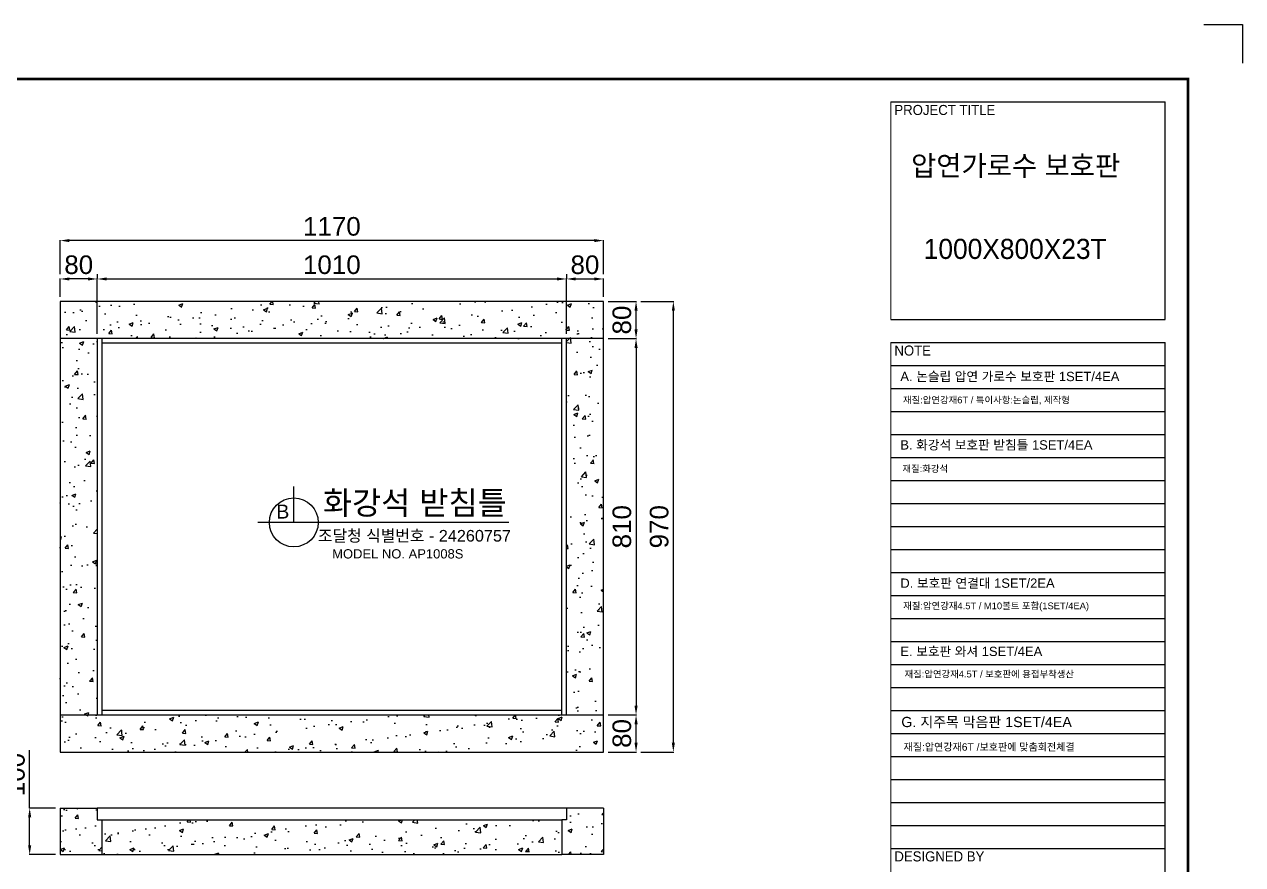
# Model space of a CAD drawing. Header units: millimetres. Extents: x 13624 to 18563, y -5035 to -1543.
# Drawn here: x 15940 to 18563, y -3352 to -1543 of the extents above; entities that cross this region are included whole.
import ezdxf
from ezdxf.enums import TextEntityAlignment as Align

# ---------------------------------------------------------------- set-up
doc = ezdxf.new("R2010")
doc.units = ezdxf.units.MM
for name, color, linetype in [('LAYOUT', 7, 'Continuous'), ('TEXT', 7, 'Continuous'), ('받침틀', 251, 'Continuous')]:
    doc.layers.add(name, color=color, linetype=linetype)
doc.styles.add('H', font='')
doc.styles.get("Standard").update_dxf_attribs({"font": 'arial.ttf'})
doc.styles.get('H').set_extended_font_data('Dotum')
doc.dimstyles.new('ISO-25', dxfattribs={"dimtxt": 40, "dimasz": 20, "dimexe": 1.25, "dimexo": 10, "dimgap": 10, "dimtad": 1, "dimdec": 0, "dimtxsty": 'Standard', "dimcen": 2.5, "dimclrd": 3, "dimclre": 3, "dimclrt": 3, "dimadec": 0, "dimazin": 0, "dimtfac": 1, "dimtdec": 0, "dimtmove": 0, "dimatfit": 3, "dimfxl": 0, "dimarcsym": 0})
pattern_1 = [(50, (4065.98, -5009.945), (91.09233, -7.96954), [9.525, -104.775]), (355, (4065.98, -5009.945), (-17.6217, 95.5284), [7.62, -83.8203]), (100.45144, (4073.575, -5010.61), (73.4706, 87.5589), [8.095, -89.0451]), (46.1842, (4065.98, -4984.54), (135.5395, -21.0212), [14.2875, -157.1625]), (96.6356, (4077.28, -4986.3), (118.7021, 123.713), [12.1425, -133.5678]), (351.1842, (4065.98, -4984.54), (118.702, 123.713), [11.43, -125.7299]), (21, (4078.68, -4990.895), (75.8072, -51.1326), [9.525, -104.775]), (326, (4078.68, -4990.895), (30.901, 92.094), [7.62, -83.82]), (71.45144, (4085, -4995.16), (106.7082, 40.9614), [8.095, -89.045]), (37.5, (4065.984, -5009.945), (1.5443, 42.27752), [0, -82.804, 0, -85.09, 0, -84.1375]), (7.5, (4065.984, -5009.945), (33.40983, 50.09029), [0, -48.514, 0, -80.899, 0, -32.0675]), (327.5, (4037.663, -5009.945), (67.7953, -2.86437), [0, -31.75, 0, -99.06, 0, -131.445]), (317.5, (4024.96, -5009.945), (74.0646, 12.71325), [0, -41.275, 0, -65.786, 0, -93.345])]

# ---------------------------------------------------------------- blocks, each defined once
blk = doc.blocks.new('*D6')
at = {"color": 3, "lineweight": -2, "transparency": 16777216}
for p, q in [((4160.7, -3767.1), (4160.7, -3727.5)), ((4220.7, -3728.7), (4180.7, -3728.7)), ((4240.7, -3847.1), (4240.7, -3727.5))]:
    blk.add_line(p, q, dxfattribs=at)
at = {"color": 3, "transparency": 16777216}
for points in [[(4180.7, -3725.4), (4180.7, -3732), (4160.7, -3728.7)], [(4220.7, -3725.4), (4220.7, -3732), (4240.7, -3728.7)]]:
    blk.add_solid(points, dxfattribs=at)
at = {"layer": 'Defpoints', "color": 0, "transparency": 16777216}
for p in [(4160.7, -3728.7), (4160.7, -3777.1), (4240.7, -3857.1)]:
    blk.add_point(p, dxfattribs=at)
at = {"color": 3, "transparency": 16777216, "insert": (4200.7, -3698.3), "char_height": 40, "attachment_point": 5}
blk.add_mtext('80', dxfattribs=at)
blk = doc.blocks.new('*D7')
at = {"color": 3, "lineweight": -2, "transparency": 16777216}
for p, q in [((4240.7, -3718.7), (4240.7, -3727.5)), ((4260.7, -3728.7), (5230.7, -3728.7)), ((5250.7, -3847.1), (5250.7, -3727.5))]:
    blk.add_line(p, q, dxfattribs=at)
at = {"color": 3, "transparency": 16777216}
for points in [[(4260.7, -3725.4), (4260.7, -3732), (4240.7, -3728.7)], [(5230.7, -3725.4), (5230.7, -3732), (5250.7, -3728.7)]]:
    blk.add_solid(points, dxfattribs=at)
at = {"layer": 'Defpoints', "color": 0, "transparency": 16777216}
for p in [(4240.7, -3728.7), (5250.7, -3728.7), (5250.7, -3857.1)]:
    blk.add_point(p, dxfattribs=at)
at = {"color": 3, "transparency": 16777216, "insert": (4745.7, -3698.3), "char_height": 40, "attachment_point": 5}
blk.add_mtext('1010', dxfattribs=at)
blk = doc.blocks.new('*D8')
at = {"color": 3, "lineweight": -2, "transparency": 16777216}
for p, q in [((5250.7, -3718.7), (5250.7, -3727.5)), ((5270.7, -3728.7), (5310.7, -3728.7)), ((5330.7, -3767.1), (5330.7, -3727.5))]:
    blk.add_line(p, q, dxfattribs=at)
at = {"color": 3, "transparency": 16777216}
for points in [[(5270.7, -3725.4), (5270.7, -3732), (5250.7, -3728.7)], [(5310.7, -3725.4), (5310.7, -3732), (5330.7, -3728.7)]]:
    blk.add_solid(points, dxfattribs=at)
at = {"layer": 'Defpoints', "color": 0, "transparency": 16777216}
for p in [(5250.7, -3728.7), (5330.7, -3728.7), (5330.7, -3777.1)]:
    blk.add_point(p, dxfattribs=at)
at = {"color": 3, "transparency": 16777216, "insert": (5290.7, -3698.3), "char_height": 40, "attachment_point": 5}
blk.add_mtext('80', dxfattribs=at)
blk = doc.blocks.new('*D3')
at = {"color": 3, "lineweight": -2, "transparency": 16777216}
for p, q in [((4160.7, -3718.7), (4160.7, -3644.8)), ((5310.7, -3646.1), (4180.7, -3646.1)), ((5330.7, -3718.7), (5330.7, -3644.8))]:
    blk.add_line(p, q, dxfattribs=at)
at = {"color": 3, "transparency": 16777216}
for points in [[(4180.7, -3642.7), (4180.7, -3649.4), (4160.7, -3646.1)], [(5310.7, -3642.7), (5310.7, -3649.4), (5330.7, -3646.1)]]:
    blk.add_solid(points, dxfattribs=at)
at = {"layer": 'Defpoints', "color": 0, "transparency": 16777216}
for p in [(4160.7, -3646.1), (4160.7, -3728.7), (5330.7, -3728.7)]:
    blk.add_point(p, dxfattribs=at)
at = {"color": 3, "transparency": 16777216, "insert": (4745.7, -3615.7), "char_height": 40, "attachment_point": 5}
blk.add_mtext('1170', dxfattribs=at)
blk = doc.blocks.new('*D9')
at = {"color": 3, "lineweight": -2, "transparency": 16777216}
for p, q in [((5340.7, -3777.1), (5402, -3777.1)), ((5400.7, -3837.1), (5400.7, -3797.1)), ((5340.7, -3857.1), (5402, -3857.1))]:
    blk.add_line(p, q, dxfattribs=at)
at = {"color": 3, "transparency": 16777216}
for points in [[(5397.4, -3797.1), (5404.1, -3797.1), (5400.7, -3777.1)], [(5397.4, -3837.1), (5404.1, -3837.1), (5400.7, -3857.1)]]:
    blk.add_solid(points, dxfattribs=at)
at = {"layer": 'Defpoints', "color": 0, "transparency": 16777216}
for p in [(5330.7, -3777.1), (5400.7, -3777.1), (5330.7, -3857.1)]:
    blk.add_point(p, dxfattribs=at)
at = {"color": 3, "transparency": 16777216, "insert": (5370.3, -3817.1), "char_height": 40, "attachment_point": 5, "rotation": 90}
blk.add_mtext('80', dxfattribs=at)
blk = doc.blocks.new('*D4')
at = {"color": 3, "lineweight": -2, "transparency": 16777216}
for p, q in [((5381.4, -3857.1), (5402, -3857.1)), ((5400.7, -3877.1), (5400.7, -4647.1)), ((5340.7, -4667.1), (5402, -4667.1))]:
    blk.add_line(p, q, dxfattribs=at)
at = {"color": 3, "transparency": 16777216}
for points in [[(5397.4, -3877.1), (5404.1, -3877.1), (5400.7, -3857.1)], [(5397.4, -4647.1), (5404.1, -4647.1), (5400.7, -4667.1)]]:
    blk.add_solid(points, dxfattribs=at)
at = {"layer": 'Defpoints', "color": 0, "transparency": 16777216}
for p in [(5371.4, -3857.1), (5330.7, -4667.1), (5400.7, -4667.1)]:
    blk.add_point(p, dxfattribs=at)
at = {"color": 3, "transparency": 16777216, "insert": (5370.3, -4262.1), "char_height": 40, "attachment_point": 5, "rotation": 90}
blk.add_mtext('810', dxfattribs=at)
blk = doc.blocks.new('*D5')
at = {"color": 3, "lineweight": -2, "transparency": 16777216}
for p, q in [((5390.7, -4667.1), (5399.5, -4667.1)), ((5400.7, -4727.1), (5400.7, -4687.1)), ((5340.7, -4747.1), (5402, -4747.1))]:
    blk.add_line(p, q, dxfattribs=at)
at = {"color": 3, "transparency": 16777216}
for points in [[(5397.4, -4687.1), (5404.1, -4687.1), (5400.7, -4667.1)], [(5397.4, -4727.1), (5404.1, -4727.1), (5400.7, -4747.1)]]:
    blk.add_solid(points, dxfattribs=at)
at = {"layer": 'Defpoints', "color": 0, "transparency": 16777216}
for p in [(5400.7, -4667.1), (5400.7, -4667.1), (5330.7, -4747.1)]:
    blk.add_point(p, dxfattribs=at)
at = {"color": 3, "transparency": 16777216, "insert": (5370.3, -4707.1), "char_height": 40, "attachment_point": 5, "rotation": 90}
blk.add_mtext('80', dxfattribs=at)
blk = doc.blocks.new('*D2')
at = {"color": 3, "lineweight": -2, "transparency": 16777216}
for p, q in [((5410.7, -3777.1), (5482.3, -3777.1)), ((5481, -4727.1), (5481, -3797.1)), ((5410.7, -4747.1), (5482.3, -4747.1))]:
    blk.add_line(p, q, dxfattribs=at)
at = {"color": 3, "transparency": 16777216}
for points in [[(5477.7, -3797.1), (5484.3, -3797.1), (5481, -3777.1)], [(5477.7, -4727.1), (5484.3, -4727.1), (5481, -4747.1)]]:
    blk.add_solid(points, dxfattribs=at)
at = {"layer": 'Defpoints', "color": 0, "transparency": 16777216}
for p in [(5400.7, -3777.1), (5481, -3777.1), (5400.7, -4747.1)]:
    blk.add_point(p, dxfattribs=at)
at = {"color": 3, "transparency": 16777216, "insert": (5450.6, -4262.1), "char_height": 40, "attachment_point": 5, "rotation": 90}
blk.add_mtext('970', dxfattribs=at)
blk = doc.blocks.new('*D28')
at = {"color": 3, "lineweight": -2, "transparency": 16777216}
for p, q in [((15951.3, -3229.9), (15951.3, -3105.4)), ((16007, -3229.9), (15950.1, -3229.9)), ((15951.3, -3309.9), (15951.3, -3249.9)), ((16007, -3329.9), (15950.1, -3329.9))]:
    blk.add_line(p, q, dxfattribs=at)
at = {"color": 3, "transparency": 16777216}
for points in [[(15948, -3249.9), (15954.7, -3249.9), (15951.3, -3229.9)], [(15948, -3309.9), (15954.7, -3309.9), (15951.3, -3329.9)]]:
    blk.add_solid(points, dxfattribs=at)
at = {"layer": 'Defpoints', "color": 0, "transparency": 16777216}
for p in [(15951.3, -3229.9), (16017, -3229.9), (16017, -3329.9)]:
    blk.add_point(p, dxfattribs=at)
at = {"color": 3, "transparency": 16777216, "insert": (15920.9, -3157.7), "char_height": 40, "attachment_point": 5, "rotation": 90}
blk.add_mtext('100', dxfattribs=at)
blk = doc.blocks.new('A$C69E85187')
h = blk.add_hatch()
h.set_pattern_fill('AR-CONC', color=256, scale=0.5)
h.set_pattern_definition([(50, (-7700.66, -1816.18), (91.09233, -7.96954), [9.525, -104.775]), (355, (-7700.66, -1816.18), (-17.6217, 95.5284), [7.62, -83.8203]), (100.4514, (-7693.07, -1816.85), (73.4706, 87.5589), [8.095, -89.0451]), (46.1842, (-7700.66, -1790.78), (135.5395, -21.0212), [14.2875, -157.1625]), (96.6356, (-7689.36, -1792.53), (118.702, 123.713), [12.1425, -133.5678]), (351.1842, (-7700.66, -1790.78), (118.702, 123.713), [11.43, -125.7299]), (21, (-7687.96, -1797.13), (75.8072, -51.1326), [9.525, -104.775]), (326, (-7687.96, -1797.13), (30.901, 92.094), [7.62, -83.82]), (71.4514, (-7681.64, -1801.39), (106.7082, 40.9614), [8.095, -89.045]), (37.5, (-7700.66, -1816.183), (1.5443, 42.27752), [0, -82.804, 0, -85.09, 0, -84.1375]), (7.5, (-7700.66, -1816.183), (33.40983, 50.09029), [0, -48.514, 0, -80.899, 0, -32.0675]), (327.5, (-7728.98, -1816.183), (67.7953, -2.86437), [0, -31.75, 0, -99.06, 0, -131.445]), (317.5, (-7741.68, -1816.18), (74.0646, 12.71325), [0, -41.275, 0, -65.786, 0, -93.345])])
h.paths.add_polyline_path([(-505, 405), (-585, 405), (-585, -405), (-505, -405)])
h.paths.add_polyline_path([(585, 485), (-585, 485), (-585, 405), (585, 405)])
h.paths.add_polyline_path([(585, 405), (505, 405), (505, -405), (585, -405)])
h.paths.add_polyline_path([(585, -405), (-585, -405), (-585, -485), (585, -485)])
at = {"layer": '받침틀'}
for p, q in [((-585, 485), (-585, -485)), ((585, 485), (-585, 485)), ((585, -485), (585, 485)), ((585, 405), (-585, 405)), ((-505, 405), (-505, -405)), ((-495, 405), (-495, -405)), ((495, 395), (-495, 395)), ((495, -405), (495, 405)), ((505, -405), (505, 405)), ((-585, -405), (585, -405)), ((-495, -395), (495, -395)), ((-585, -485), (585, -485))]:
    blk.add_line(p, q, dxfattribs=at)
for base, p1, p2, picture, middle in [((-585, 616), (585, 533.4), (-585, 533.4), '*D3', (0, 646.4)), ((-585, 533.4), (-505, 405), (-585, 485), '*D6', (-545, 563.8)), ((505, 533.4), (-505, 533.4), (505, 405), '*D7', (0, 563.8)), ((585, 533.4), (505, 533.4), (585, 485), '*D8', (545, 563.8))]:
    dim = blk.add_linear_dim(base=base, p1=p1, p2=p2, dimstyle='ISO-25')
    dim.commit()
    dim.dimension.update_dxf_attribs({"geometry": picture, "text_midpoint": middle, "insert": (-4745.7, 4262.1)})
for base, p1, p2, picture, middle in [((655, 485), (585, 405), (585, 485), '*D9', (624.6, 445)), ((735.3, 485), (655, -485), (655, 485), '*D2', (704.9, 0)), ((655, -405), (625.6, 405), (585, -405), '*D4', (624.6, 0)), ((655, -405), (585, -485), (655, -405), '*D5', (624.6, -445))]:
    dim = blk.add_linear_dim(base=base, p1=p1, p2=p2, angle=90, dimstyle='ISO-25')
    dim.commit()
    dim.dimension.update_dxf_attribs({"geometry": picture, "text_midpoint": middle, "insert": (-4745.7, 4262.1)})

msp = doc.modelspace()

# ---------------------------------------------------------------- hatches: boundary and pattern name
h = msp.add_hatch()
h.set_pattern_fill('AR-CONC', color=256, scale=0.5)
h.set_pattern_definition([(50, (3915.98, -5009.945), (91.09233, -7.96954), [9.525, -104.775]), (355, (3915.98, -5009.945), (-17.6217, 95.5284), [7.62, -83.8203]), (100.45144, (3923.575, -5010.61), (73.4706, 87.5589), [8.095, -89.0451]), (46.1842, (3915.98, -4984.54), (135.5395, -21.0212), [14.2875, -157.1625]), (96.6356, (3927.28, -4986.3), (118.702, 123.713), [12.1425, -133.5678]), (351.1842, (3915.98, -4984.54), (118.702, 123.713), [11.43, -125.7299]), (21, (3928.68, -4990.895), (75.8072, -51.1326), [9.525, -104.775]), (326, (3928.68, -4990.895), (30.901, 92.094), [7.62, -83.82]), (71.45144, (3935, -4995.16), (106.7082, 40.9614), [8.095, -89.045]), (37.5, (3915.984, -5009.945), (1.5443, 42.27752), [0, -82.804, 0, -85.09, 0, -84.1375]), (7.5, (3915.984, -5009.945), (33.40983, 50.09029), [0, -48.514, 0, -80.899, 0, -32.0675]), (327.5, (3887.663, -5009.945), (67.7953, -2.86437), [0, -31.75, 0, -99.06, 0, -131.445]), (317.5, (3874.96, -5009.945), (74.0646, 12.71325), [0, -41.275, 0, -65.786, 0, -93.345])])
h.paths.add_polyline_path([(16017, -3229.9), (16017, -3329.9), (16107, -3329.9), (16107, -3254.9), (16097, -3254.9), (16097, -3229.9)])
h = msp.add_hatch()
h.set_pattern_fill('AR-CONC', color=256, scale=0.5)
h.set_pattern_definition(pattern_1)
h.paths.add_polyline_path([(17097, -3254.9), (17097, -3329.9), (17187, -3329.9), (17187, -3229.9), (17107, -3229.9), (17107, -3254.9)])
h = msp.add_hatch()
h.set_pattern_fill('AR-CONC', color=256, scale=0.5)
h.set_pattern_definition(pattern_1)
h.paths.add_polyline_path([(16107, -3254.9), (16107, -3329.9), (17097, -3329.9), (17097, -3254.9)])

# ---------------------------------------------------------------- linework, layer by layer
for p, q in [((18479.9, -1542.7), (18563.1, -1542.7)), ((18563.1, -1542.7), (18563.1, -1625.9)), ((17805.4, -1709.8), (18396, -1709.8)), ((18396, -2178.1), (18396, -1709.8)), ((17805.4, -2178.1), (18396, -2178.1)), ((17805.4, -2227.6), (18396, -2227.6)), ((18396, -4248.8), (18396, -2227.6)), ((17805.4, -2277.1), (18396, -2277.1)), ((17805.4, -2326.6), (18396, -2326.6)), ((17805.4, -2376.1), (18396, -2376.1)), ((17805.4, -2425.6), (18396, -2425.6)), ((17805.4, -2475.1), (18396, -2475.1)), ((16520, -2614.9), (16520, -2537.3)), ((17805.4, -2524.6), (18396, -2524.6)), ((17805.4, -2574.1), (18396, -2574.1)), ((16983.1, -2614.9), (16442.4, -2614.9)), ((17805.4, -2623.6), (18396, -2623.6)), ((17805.4, -2673.1), (18396, -2673.1)), ((17805.4, -2722.6), (18396, -2722.6)), ((17805.4, -2772.1), (18396, -2772.1)), ((17805.4, -2821.6), (18396, -2821.6)), ((17805.4, -2871.1), (18396, -2871.1)), ((17805.4, -2920.6), (18396, -2920.6)), ((17805.4, -2970.1), (18396, -2970.1)), ((17805.4, -3019.6), (18396, -3019.6)), ((17805.4, -3069.1), (18396, -3069.1)), ((17805.4, -3118.6), (18396, -3118.6)), ((17805.4, -3168.1), (18396, -3168.1)), ((17805.4, -3217.6), (18396, -3217.6)), ((16017, -3229.9), (16017, -3329.9)), ((16017, -3229.9), (16097, -3229.9)), ((16097, -3229.9), (16097, -3254.9)), ((17187, -3229.9), (16097, -3229.9)), ((17187, -3229.9), (17107, -3229.9)), ((17107, -3229.9), (17107, -3254.9)), ((17187, -3229.9), (17187, -3329.9)), ((16097, -3254.9), (16107, -3254.9)), ((16107, -3254.9), (16107, -3329.9)), ((16107, -3254.9), (17097, -3254.9)), ((17107, -3254.9), (17097, -3254.9)), ((17097, -3254.9), (17097, -3329.9)), ((17805.4, -3267.1), (18396, -3267.1)), ((16017, -3329.9), (16107, -3329.9)), ((16107, -3329.9), (17097, -3329.9)), ((17187, -3329.9), (17097, -3329.9)), ((17805.4, -3316.6), (18396, -3316.6))]:
    msp.add_line(p, q)
at = {"color": 0, "lineweight": 20}
for p, q in [((17805.4, -2178.1), (17805.4, -1709.8)), ((17805.4, -4248.8), (17805.4, -2227.6))]:
    msp.add_line(p, q, dxfattribs=at)
msp.add_circle((16520, -2614.9), 52.6)
at = {"layer": 'LAYOUT'}
for p, q in [((18445.5, -1660.3), (16990.2, -1660.3)), ((18445.5, -1987), (18445.5, -1660.3))]:
    msp.add_line(p, q, dxfattribs=at)
at = {"layer": 'LAYOUT', "const_width": 5.88}
msp.add_lwpolyline([(13741.5, -4917.8), (18445.5, -4917.8), (18445.5, -1660.3), (13741.5, -1660.3)], close=True, dxfattribs=at)

# ---------------------------------------------------------------- block references
msp.add_blockref('A$C69E85187', (16602, -2624.2))

# ---------------------------------------------------------------- texts
at = {"style": 'H'}
for s, height, p in [('PROJECT TITLE', 21.656, (17813.3, -1737.8)), ('압연가로수 보호판', 43.31, (17849.1, -1868.6)), ('1000X800X23T', 43.312, (17876.5, -2047.7)), ('NOTE', 21.66, (17813.3, -2255.7)), ('DESIGNED BY', 21.656, (17813.3, -3344.7))]:
    msp.add_text(s, height=height, dxfattribs=at).set_placement(p)
for s, height, p in [('A. 논슬립 압연 가로수 보호판 1SET/4EA', 20, (17826.1, -2310.7)), ('재질:압연강재6T / 특이사항:논슬립, 제작형', 14.4, (17831.7, -2358.6)), ('B. 화강석 보호판 받침틀 1SET/4EA', 20, (17826.1, -2458)), ('재질:화강석', 14.4, (17830.6, -2506.5)), ('B', 30, (16482.5, -2606.5)), ('조달청 식별번호 - 24260757', 25, (16572, -2656.1)), ('MODEL NO. AP1008S', 20, (16602.7, -2692.5)), ('D. 보호판 연결대 1SET/2EA', 20, (17826.1, -2755.6)), ('재질:압연강재4.5T / M10볼트 포함(1SET/4EA)', 14.4, (17832.2, -2801.7)), ('E. 보호판 와셔 1SET/4EA', 20, (17826.1, -2902.5)), ('재질:압연강재4.5T / 보호판에 용접부착생산', 14.4, (17835, -2948.6)), ('G. 지주목 막음판 1SET/4EA', 22, (17828.2, -3055.5)), ('재질:압연강재6T /보호판에 맞춤회전체결', 15.84, (17833, -3106.2))]:
    msp.add_text(s, height=height).set_placement(p)
at = {"layer": 'TEXT'}
msp.add_text('화강석 받침틀', height=50, dxfattribs=at).set_placement((16780.7, -2597.7), align=Align.CENTER)

# ---------------------------------------------------------------- dimensions: what is measured, and where the dimension line sits
dim = msp.add_linear_dim(base=(15951.3, -3229.9), p1=(16017, -3329.9), p2=(16017, -3229.9), angle=90, dimstyle='ISO-25')
dim.commit()
dim.dimension.update_dxf_attribs({"geometry": '*D28', "text_midpoint": (15920.9, -3157.7)})

doc.saveas('drawing.dxf')
